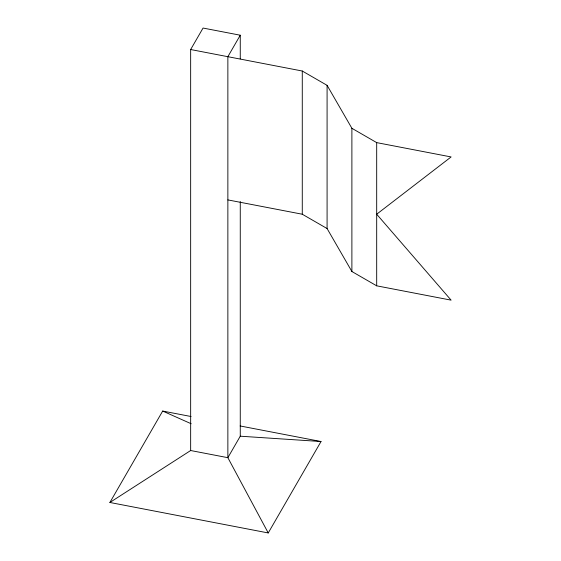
<?xml version="1.0" encoding="UTF-8"?>
<svg xmlns="http://www.w3.org/2000/svg" width="561" height="561" viewBox="0 0 561 561"><rect width="100%" height="100%" fill="white"/><g stroke="black" fill="none" stroke-linecap="round" stroke-linejoin="round"><path stroke-width="0.84" d="M240.129 425.96L321.025 441.528L268.242 532.95L109.893 502.474L190.656 450.525L190.656 49.529L203.054 28.05L240.262 35.21L240.262 58.849M240.262 35.21L227.864 56.689L227.864 457.685L268.242 532.95M109.893 502.474L162.676 411.059L191.077 416.521M240.262 201.56L240.262 436.199L227.864 457.685L190.656 450.525M240.262 436.199L321.025 441.528M190.656 49.529L302.274 71.016L327.084 85.335L351.887 128.294L376.69 142.62L451.107 156.94L376.69 214.225L451.107 300.149L376.69 285.83L351.887 271.51L327.084 228.544L302.274 214.225L227.864 199.905M162.676 411.059L191.182 423.751M376.69 142.62L376.69 285.83M351.887 128.294L351.887 271.51M327.084 85.335L327.084 228.544M302.274 71.016L302.274 214.225"/></g></svg>
